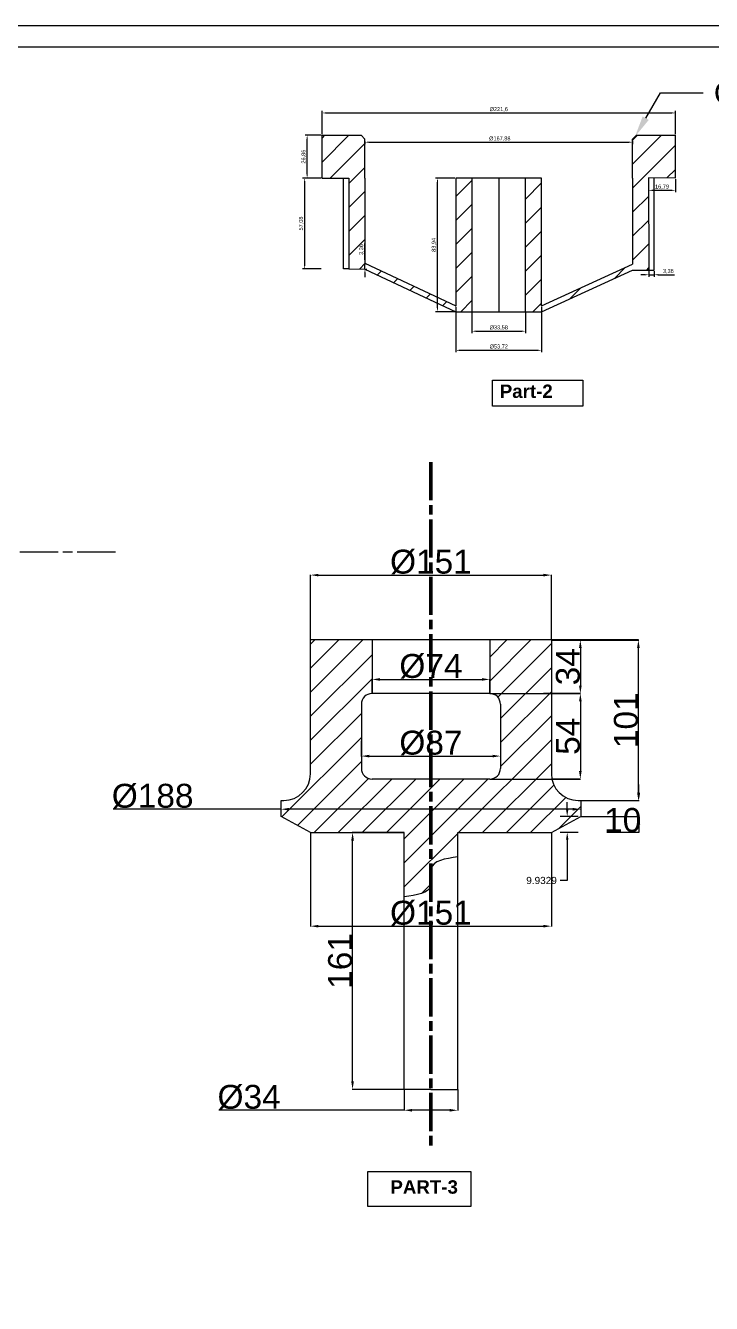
# Model space of a CAD drawing. Header units: millimetres. Extents: x 2545 to 4734, y 520 to 2116.
# Drawn here: x 3648 to 4078, y 1314 to 2116 of the extents above; entities that cross this region are included whole.
import ezdxf
from ezdxf import colors
from ezdxf.entities.mleader import LeaderData, LeaderLine
from ezdxf.math import Vec2, Vec3

# ---------------------------------------------------------------- set-up
doc = ezdxf.new("R2010")
doc.units = ezdxf.units.MM
doc.linetypes.add('ACAD_ISO08W100', pattern=[36, 24, -3, 6, -3])
doc.styles.get("Standard").update_dxf_attribs({"font": 'arial.ttf'})
doc.dimstyles.new('ISO POLINEMA 1', dxfattribs={"dimtxt": 15, "dimasz": 5, "dimexe": 0.18, "dimexo": 0.0625, "dimgap": 0.09, "dimtad": 1, "dimtoh": 1, "dimdec": 0, "dimzin": 0, "dimdsep": 46, "dimtxsty": 'Standard', "dimcen": 1, "dimadec": 0, "dimazin": 0, "dimtfac": 1, "dimtdec": 0, "dimtofl": 0, "dimtmove": 0, "dimatfit": 3, "dimfxl": 1, "dimtolj": 1, "dimtzin": 0, "dimarcsym": 0})
doc.dimstyles.new('ISO-25', dxfattribs={"dimtxt": 2.5, "dimasz": 2.5, "dimexe": 1.25, "dimexo": 0.625, "dimtad": 1, "dimtxsty": 'Standard', "dimcen": 2.5, "dimadec": 0, "dimazin": 0, "dimtfac": 1, "dimtmove": 0, "dimatfit": 3, "dimfxl": 1, "dimarcsym": 0})
doc.dimstyles.get("Standard").update_dxf_attribs({"dimtxt": 0.18, "dimasz": 0.18, "dimexe": 0.18, "dimexo": 0.0625, "dimgap": 0.09, "dimtad": 0, "dimtih": 1, "dimtoh": 1, "dimdec": 4, "dimzin": 0, "dimdsep": 46, "dimtxsty": 'Standard', "dimcen": 0.09, "dimadec": 0, "dimazin": 0, "dimtfac": 1, "dimtdec": 4, "dimtofl": 0, "dimtmove": 0, "dimatfit": 3, "dimfxl": 1, "dimtolj": 1, "dimtzin": 0, "dimarcsym": 0})

# ---------------------------------------------------------------- blocks, each defined once
blk = doc.blocks.new('*D170')
at = {"color": 0, "lineweight": -2, "transparency": 16777216}
for p, q in [((3927.87, 1935.55), (3927.87, 1922.73)), ((3961.44, 1935.55), (3961.44, 1922.73)), ((3930.37, 1923.98), (3958.94, 1923.98))]:
    blk.add_line(p, q, dxfattribs=at)
at = {"color": 0, "transparency": 16777216}
for points in [[(3930.37, 1924.4), (3930.37, 1923.56), (3927.87, 1923.98)], [(3958.94, 1924.4), (3958.94, 1923.56), (3961.44, 1923.98)]]:
    blk.add_solid(points, dxfattribs=at)
at = {"layer": 'Defpoints', "color": 0, "transparency": 16777216}
for p in [(3927.87, 1936.18), (3961.44, 1936.18), (3961.44, 1923.98)]:
    blk.add_point(p, dxfattribs=at)
at = {"color": 0, "transparency": 16777216, "insert": (3944.65, 1926.15), "char_height": 2.5, "attachment_point": 5}
blk.add_mtext('%%C33,58', dxfattribs=at)
blk = doc.blocks.new('*D171')
at = {"color": 0, "lineweight": -2, "transparency": 16777216}
for p, q in [((3917.79, 1939.26), (3917.79, 1910.74)), ((3971.51, 1939.24), (3971.51, 1910.74)), ((3920.29, 1911.99), (3969.01, 1911.99))]:
    blk.add_line(p, q, dxfattribs=at)
at = {"color": 0, "transparency": 16777216}
for points in [[(3920.29, 1912.41), (3920.29, 1911.58), (3917.79, 1911.99)], [(3969.01, 1912.41), (3969.01, 1911.58), (3971.51, 1911.99)]]:
    blk.add_solid(points, dxfattribs=at)
at = {"layer": 'Defpoints', "color": 0, "transparency": 16777216}
for p in [(3917.79, 1939.89), (3971.51, 1939.87), (3971.51, 1911.99)]:
    blk.add_point(p, dxfattribs=at)
at = {"color": 0, "transparency": 16777216, "insert": (3944.65, 1914.16), "char_height": 2.5, "attachment_point": 5}
blk.add_mtext('%%C53,72', dxfattribs=at)
blk = doc.blocks.new('*D126')
at = {"color": 0, "lineweight": -2, "transparency": 16777216}
for p, q in [((3860.71, 2043.08), (3860.71, 2041.36)), ((3863.21, 2042.61), (4026.09, 2042.61)), ((4028.59, 2043.38), (4028.59, 2041.36))]:
    blk.add_line(p, q, dxfattribs=at)
at = {"color": 0, "transparency": 16777216}
for points in [[(3863.21, 2043.03), (3863.21, 2042.19), (3860.71, 2042.61)], [(4026.09, 2043.03), (4026.09, 2042.19), (4028.59, 2042.61)]]:
    blk.add_solid(points, dxfattribs=at)
at = {"layer": 'Defpoints', "color": 0, "transparency": 16777216}
for p in [(3860.71, 2043.7), (4028.59, 2044), (4028.59, 2042.61)]:
    blk.add_point(p, dxfattribs=at)
at = {"color": 0, "transparency": 16777216, "insert": (3945.31, 2044.78), "char_height": 2.5, "attachment_point": 5}
blk.add_mtext('%%C167,88', dxfattribs=at)
blk = doc.blocks.new('*D172')
at = {"color": 0, "lineweight": -2, "transparency": 16777216}
for p, q in [((3833.23, 2046.98), (3823.21, 2046.98)), ((3824.46, 2022.62), (3824.46, 2044.48)), ((3833.23, 2020.12), (3823.21, 2020.12))]:
    blk.add_line(p, q, dxfattribs=at)
at = {"color": 0, "transparency": 16777216}
for points in [[(3824.04, 2044.48), (3824.87, 2044.48), (3824.46, 2046.98)], [(3824.04, 2022.62), (3824.87, 2022.62), (3824.46, 2020.12)]]:
    blk.add_solid(points, dxfattribs=at)
at = {"layer": 'Defpoints', "color": 0, "transparency": 16777216}
for p in [(3824.46, 2046.98), (3833.85, 2046.98), (3833.85, 2020.12)]:
    blk.add_point(p, dxfattribs=at)
at = {"color": 0, "transparency": 16777216, "insert": (3822.33, 2033.55), "char_height": 2.5, "attachment_point": 5, "rotation": 90}
blk.add_mtext('26,86', dxfattribs=at)
blk = doc.blocks.new('*D173')
at = {"color": 0, "lineweight": -2, "transparency": 16777216}
for p, q in [((3833.23, 2020.12), (3821.65, 2020.12)), ((3822.9, 2017.62), (3822.9, 1965.54)), ((3833.23, 1963.04), (3821.65, 1963.04))]:
    blk.add_line(p, q, dxfattribs=at)
at = {"color": 0, "transparency": 16777216}
for points in [[(3822.48, 2017.62), (3823.32, 2017.62), (3822.9, 2020.12)], [(3822.48, 1965.54), (3823.32, 1965.54), (3822.9, 1963.04)]]:
    blk.add_solid(points, dxfattribs=at)
at = {"layer": 'Defpoints', "color": 0, "transparency": 16777216}
for p in [(3833.85, 2020.12), (3822.9, 1963.04), (3833.85, 1963.04)]:
    blk.add_point(p, dxfattribs=at)
at = {"color": 0, "transparency": 16777216, "insert": (3820.77, 1991.58), "char_height": 2.5, "attachment_point": 5, "rotation": 90}
blk.add_mtext('57,08', dxfattribs=at)
blk = doc.blocks.new('*D174')
at = {"color": 0, "lineweight": -2, "transparency": 16777216}
for p, q in [((3833.85, 2047.6), (3833.85, 2062.21)), ((4055.45, 2047.6), (4055.45, 2062.21)), ((3836.35, 2060.96), (4052.95, 2060.96))]:
    blk.add_line(p, q, dxfattribs=at)
at = {"color": 0, "transparency": 16777216}
for points in [[(3836.35, 2061.38), (3836.35, 2060.55), (3833.85, 2060.96)], [(4052.95, 2061.38), (4052.95, 2060.55), (4055.45, 2060.96)]]:
    blk.add_solid(points, dxfattribs=at)
at = {"layer": 'Defpoints', "color": 0, "transparency": 16777216}
for p in [(4055.45, 2060.96), (3833.85, 2046.98), (4055.45, 2046.98)]:
    blk.add_point(p, dxfattribs=at)
at = {"color": 0, "transparency": 16777216, "insert": (3944.65, 2063.13), "char_height": 2.5, "attachment_point": 5}
blk.add_mtext('%%C221,6', dxfattribs=at)
blk = doc.blocks.new('*D175')
at = {"color": 0, "lineweight": -2, "transparency": 16777216}
for p, q in [((4036.29, 1959.43), (4033.79, 1959.43)), ((4038.79, 1961.71), (4038.79, 1958.18)), ((4038.79, 1959.43), (4042.15, 1959.43)), ((4042.15, 1961.7), (4042.15, 1958.18)), ((4044.65, 1959.43), (4054.89, 1959.43))]:
    blk.add_line(p, q, dxfattribs=at)
at = {"color": 0, "transparency": 16777216}
for points in [[(4036.29, 1959.84), (4036.29, 1959.01), (4038.79, 1959.43)], [(4044.65, 1959.84), (4044.65, 1959.01), (4042.15, 1959.43)]]:
    blk.add_solid(points, dxfattribs=at)
at = {"layer": 'Defpoints', "color": 0, "transparency": 16777216}
for p in [(4038.79, 1962.34), (4042.15, 1962.32), (4042.15, 1959.43)]:
    blk.add_point(p, dxfattribs=at)
at = {"color": 0, "transparency": 16777216, "insert": (4051.02, 1961.55), "char_height": 2.5, "attachment_point": 5}
blk.add_mtext('3,36', dxfattribs=at)
blk = doc.blocks.new('*D176')
at = {"color": 0, "lineweight": -2, "transparency": 16777216}
for p, q in [((4038.67, 2019.62), (4038.67, 2011.17)), ((4055.45, 2019.49), (4055.45, 2011.17)), ((4041.17, 2012.42), (4052.95, 2012.42))]:
    blk.add_line(p, q, dxfattribs=at)
at = {"color": 0, "transparency": 16777216}
for points in [[(4041.17, 2012.83), (4041.17, 2012), (4038.67, 2012.42)], [(4052.95, 2012.83), (4052.95, 2012), (4055.45, 2012.42)]]:
    blk.add_solid(points, dxfattribs=at)
at = {"layer": 'Defpoints', "color": 0, "transparency": 16777216}
for p in [(4038.67, 2020.24), (4055.45, 2020.12), (4055.45, 2012.42)]:
    blk.add_point(p, dxfattribs=at)
at = {"color": 0, "transparency": 16777216, "insert": (4047.06, 2014.54), "char_height": 2.5, "attachment_point": 5}
blk.add_mtext('16,79', dxfattribs=at)
blk = doc.blocks.new('*D177')
at = {"color": 0, "lineweight": -2, "transparency": 16777216}
for p, q in [((3860.71, 1968.86), (3860.71, 1979.1)), ((3860.71, 1963), (3860.71, 1966.36)), ((3861.34, 1966.36), (3861.96, 1966.36)), ((3860.71, 1960.5), (3860.71, 1958)), ((3861.34, 1963), (3861.96, 1963))]:
    blk.add_line(p, q, dxfattribs=at)
at = {"color": 0, "transparency": 16777216}
for points in [[(3860.3, 1968.86), (3861.13, 1968.86), (3860.71, 1966.36)], [(3860.3, 1960.5), (3861.13, 1960.5), (3860.71, 1963)]]:
    blk.add_solid(points, dxfattribs=at)
at = {"layer": 'Defpoints', "color": 0, "transparency": 16777216}
for p in [(3860.71, 1966.36), (3860.71, 1966.36), (3860.71, 1963)]:
    blk.add_point(p, dxfattribs=at)
at = {"color": 0, "transparency": 16777216, "insert": (3858.59, 1975.23), "char_height": 2.5, "attachment_point": 5, "rotation": 90}
blk.add_mtext('3,36', dxfattribs=at)
blk = doc.blocks.new('*D178')
at = {"color": 0, "lineweight": -2, "transparency": 16777216}
for p, q in [((3917.17, 2020.12), (3904.98, 2020.12)), ((3906.23, 1938.68), (3906.23, 2017.62)), ((3917.17, 1936.18), (3904.98, 1936.18))]:
    blk.add_line(p, q, dxfattribs=at)
at = {"color": 0, "transparency": 16777216}
for points in [[(3905.81, 2017.62), (3906.65, 2017.62), (3906.23, 2020.12)], [(3905.81, 1938.68), (3906.65, 1938.68), (3906.23, 1936.18)]]:
    blk.add_solid(points, dxfattribs=at)
at = {"layer": 'Defpoints', "color": 0, "transparency": 16777216}
for p in [(3906.23, 2020.12), (3917.79, 2020.12), (3917.79, 1936.18)]:
    blk.add_point(p, dxfattribs=at)
at = {"color": 0, "transparency": 16777216, "insert": (3904.1, 1978.15), "char_height": 2.5, "attachment_point": 5, "rotation": 90}
blk.add_mtext('83,94', dxfattribs=at)
blk = doc.blocks.new('*D179')
at = {"color": 0, "lineweight": -2, "transparency": 16777216}
for p, q in [((3885.31, 1448.07), (3885.31, 1434.83)), ((3918.89, 1448.07), (3918.89, 1434.83)), ((3885.31, 1435.01), (3769.09, 1435.01)), ((3913.89, 1435.01), (3890.31, 1435.01))]:
    blk.add_line(p, q, dxfattribs=at)
at = {"color": 0, "transparency": 16777216}
for points in [[(3890.31, 1435.84), (3890.31, 1434.17), (3885.31, 1435.01)], [(3913.89, 1435.84), (3913.89, 1434.17), (3918.89, 1435.01)]]:
    blk.add_solid(points, dxfattribs=at)
at = {"layer": 'Defpoints', "color": 0, "transparency": 16777216}
for p in [(3885.31, 1448.14), (3918.89, 1448.14), (3918.89, 1435.01)]:
    blk.add_point(p, dxfattribs=at)
at = {"color": 0, "transparency": 16777216, "insert": (3788.05, 1443.17), "char_height": 15, "attachment_point": 5}
blk.add_mtext('\\A1;%%C34', dxfattribs=at)
blk = doc.blocks.new('*D180')
at = {"color": 0, "lineweight": -2, "transparency": 16777216}
for p, q in [((3885.25, 1609.3), (3852.78, 1609.3)), ((3852.96, 1453.14), (3852.96, 1604.3)), ((3885.25, 1448.14), (3852.78, 1448.14))]:
    blk.add_line(p, q, dxfattribs=at)
at = {"color": 0, "transparency": 16777216}
for points in [[(3852.13, 1604.3), (3853.79, 1604.3), (3852.96, 1609.3)], [(3852.13, 1453.14), (3853.79, 1453.14), (3852.96, 1448.14)]]:
    blk.add_solid(points, dxfattribs=at)
at = {"layer": 'Defpoints', "color": 0, "transparency": 16777216}
for p in [(3852.96, 1609.3), (3885.31, 1609.3), (3885.31, 1448.14)]:
    blk.add_point(p, dxfattribs=at)
at = {"color": 0, "transparency": 16777216, "insert": (3845.21, 1528.72), "char_height": 15, "attachment_point": 5, "rotation": 90}
blk.add_mtext('\\A1;161', dxfattribs=at)
blk = doc.blocks.new('*D181')
at = {"color": 0, "lineweight": -2, "transparency": 16777216}
for p, q in [((3826.56, 1609.24), (3826.56, 1550.37)), ((3977.65, 1609.24), (3977.65, 1550.37)), ((3831.56, 1550.55), (3972.65, 1550.55))]:
    blk.add_line(p, q, dxfattribs=at)
at = {"color": 0, "transparency": 16777216}
for points in [[(3831.56, 1551.38), (3831.56, 1549.72), (3826.56, 1550.55)], [(3972.65, 1551.38), (3972.65, 1549.72), (3977.65, 1550.55)]]:
    blk.add_solid(points, dxfattribs=at)
at = {"layer": 'Defpoints', "color": 0, "transparency": 16777216}
for p in [(3826.56, 1609.3), (3977.65, 1609.3), (3977.65, 1550.55)]:
    blk.add_point(p, dxfattribs=at)
at = {"color": 0, "transparency": 16777216, "insert": (3902.1, 1558.72), "char_height": 15, "attachment_point": 5}
blk.add_mtext('\\A1;%%C151', dxfattribs=at)
blk = doc.blocks.new('*D127')
at = {"color": 0, "lineweight": -2, "transparency": 16777216}
for p, q in [((3808.09, 1623.95), (3702.71, 1623.95)), ((3808.09, 1623.84), (3808.09, 1624.13)), ((3991.12, 1623.95), (3813.09, 1623.95)), ((3996.12, 1623.84), (3996.12, 1624.13))]:
    blk.add_line(p, q, dxfattribs=at)
at = {"color": 0, "transparency": 16777216}
for points in [[(3813.09, 1624.79), (3813.09, 1623.12), (3808.09, 1623.95)], [(3991.12, 1624.79), (3991.12, 1623.12), (3996.12, 1623.95)]]:
    blk.add_solid(points, dxfattribs=at)
at = {"layer": 'Defpoints', "color": 0, "transparency": 16777216}
for p in [(3808.09, 1623.95), (3808.09, 1623.77), (3996.12, 1623.77)]:
    blk.add_point(p, dxfattribs=at)
at = {"color": 0, "transparency": 16777216, "insert": (3727.55, 1632.12), "char_height": 15, "attachment_point": 5}
blk.add_mtext('\\A1;%%C188', dxfattribs=at)
blk = doc.blocks.new('*D182')
at = {"color": 0, "lineweight": -2, "transparency": 16777216}
for p, q in [((3987.59, 1623.87), (3987.59, 1628.37)), ((3994.55, 1619.37), (3983.09, 1619.37)), ((3994.55, 1609.44), (3983.09, 1609.44)), ((3987.59, 1604.94), (3987.59, 1579.22)), ((3987.59, 1579.22), (3983.09, 1579.22))]:
    blk.add_line(p, q, dxfattribs=at)
at = {"color": 0, "transparency": 16777216}
for points in [[(3986.84, 1623.87), (3988.34, 1623.87), (3987.59, 1619.37)], [(3986.84, 1604.94), (3988.34, 1604.94), (3987.59, 1609.44)]]:
    blk.add_solid(points, dxfattribs=at)
at = {"layer": 'Defpoints', "color": 0, "transparency": 16777216}
for p in [(3996.12, 1619.37), (3987.59, 1609.44), (3996.12, 1609.44)]:
    blk.add_point(p, dxfattribs=at)
at = {"color": 0, "transparency": 16777216, "insert": (3971.5, 1579.22), "char_height": 4.5, "attachment_point": 5}
blk.add_mtext('\\A1;9.9329', dxfattribs=at)
blk = doc.blocks.new('*D183')
at = {"color": 0, "lineweight": -2, "transparency": 16777216}
for p, q in [((4032.52, 1634.45), (4032.52, 1639.45)), ((3996.18, 1629.45), (4032.7, 1629.45)), ((3996.18, 1619.37), (4032.7, 1619.37)), ((4032.52, 1614.37), (4032.52, 1609.37)), ((4032.52, 1609.37), (4012.41, 1609.37))]:
    blk.add_line(p, q, dxfattribs=at)
at = {"color": 0, "transparency": 16777216}
for points in [[(4031.69, 1634.45), (4033.36, 1634.45), (4032.52, 1629.45)], [(4031.69, 1614.37), (4033.36, 1614.37), (4032.52, 1619.37)]]:
    blk.add_solid(points, dxfattribs=at)
at = {"layer": 'Defpoints', "color": 0, "transparency": 16777216}
for p in [(3996.12, 1629.45), (3996.12, 1619.37), (4032.52, 1619.37)]:
    blk.add_point(p, dxfattribs=at)
at = {"color": 0, "transparency": 16777216, "insert": (4022.42, 1617.12), "char_height": 15, "attachment_point": 5}
blk.add_mtext('\\A1;10', dxfattribs=at)
blk = doc.blocks.new('*D184')
at = {"color": 0, "lineweight": -2, "transparency": 16777216}
for p, q in [((3996.18, 1730.17), (4032.42, 1730.17)), ((4032.24, 1634.45), (4032.24, 1725.17)), ((3996.18, 1629.45), (4032.42, 1629.45))]:
    blk.add_line(p, q, dxfattribs=at)
at = {"color": 0, "transparency": 16777216}
for points in [[(4031.41, 1725.17), (4033.07, 1725.17), (4032.24, 1730.17)], [(4031.41, 1634.45), (4033.07, 1634.45), (4032.24, 1629.45)]]:
    blk.add_solid(points, dxfattribs=at)
at = {"layer": 'Defpoints', "color": 0, "transparency": 16777216}
for p in [(3996.12, 1730.17), (4032.24, 1730.17), (3996.12, 1629.45)]:
    blk.add_point(p, dxfattribs=at)
at = {"color": 0, "transparency": 16777216, "insert": (4024.49, 1679.81), "char_height": 15, "attachment_point": 5, "rotation": 90}
blk.add_mtext('\\A1;101', dxfattribs=at)
blk = doc.blocks.new('*D185')
at = {"color": 0, "lineweight": -2, "transparency": 16777216}
for p, q in [((3977.71, 1730.17), (3996.01, 1730.17)), ((3995.83, 1725.17), (3995.83, 1701.6)), ((3939.1, 1696.6), (3996.01, 1696.6))]:
    blk.add_line(p, q, dxfattribs=at)
at = {"color": 0, "transparency": 16777216}
for points in [[(3995, 1725.17), (3996.66, 1725.17), (3995.83, 1730.17)], [(3995, 1701.6), (3996.66, 1701.6), (3995.83, 1696.6)]]:
    blk.add_solid(points, dxfattribs=at)
at = {"layer": 'Defpoints', "color": 0, "transparency": 16777216}
for p in [(3977.65, 1730.17), (3939.04, 1696.6), (3995.83, 1696.6)]:
    blk.add_point(p, dxfattribs=at)
at = {"color": 0, "transparency": 16777216, "insert": (3988.08, 1713.38), "char_height": 15, "attachment_point": 5, "rotation": 90}
blk.add_mtext('\\A1;34', dxfattribs=at)
blk = doc.blocks.new('*D128')
at = {"color": 0, "lineweight": -2, "transparency": 16777216}
for p, q in [((3945.81, 1696.6), (3996.01, 1696.6)), ((3995.83, 1691.6), (3995.83, 1647.88)), ((3939.1, 1642.88), (3996.01, 1642.88))]:
    blk.add_line(p, q, dxfattribs=at)
at = {"color": 0, "transparency": 16777216}
for points in [[(3995, 1691.6), (3996.66, 1691.6), (3995.83, 1696.6)], [(3995, 1647.88), (3996.66, 1647.88), (3995.83, 1642.88)]]:
    blk.add_solid(points, dxfattribs=at)
at = {"layer": 'Defpoints', "color": 0, "transparency": 16777216}
for p in [(3945.75, 1696.6), (3939.04, 1642.88), (3995.83, 1642.88)]:
    blk.add_point(p, dxfattribs=at)
at = {"color": 0, "transparency": 16777216, "insert": (3988.11, 1669.74), "char_height": 15, "attachment_point": 5, "rotation": 90}
blk.add_mtext('\\A1;54', dxfattribs=at)
blk = doc.blocks.new('*D129')
at = {"color": 0, "lineweight": -2, "transparency": 16777216}
for p, q in [((3858.45, 1666.92), (3858.45, 1657.12)), ((3945.75, 1666.92), (3945.75, 1657.12)), ((3863.45, 1657.3), (3940.75, 1657.3))]:
    blk.add_line(p, q, dxfattribs=at)
at = {"color": 0, "transparency": 16777216}
for points in [[(3863.45, 1658.14), (3863.45, 1656.47), (3858.45, 1657.3)], [(3940.75, 1658.14), (3940.75, 1656.47), (3945.75, 1657.3)]]:
    blk.add_solid(points, dxfattribs=at)
at = {"layer": 'Defpoints', "color": 0, "transparency": 16777216}
for p in [(3858.45, 1666.98), (3945.75, 1666.98), (3945.75, 1657.3)]:
    blk.add_point(p, dxfattribs=at)
at = {"color": 0, "transparency": 16777216, "insert": (3902.1, 1665.47), "char_height": 15, "attachment_point": 5}
blk.add_mtext('\\A1;%%C87', dxfattribs=at)
blk = doc.blocks.new('*D130')
at = {"color": 0, "lineweight": -2, "transparency": 16777216}
for p, q in [((3865.17, 1696.66), (3865.17, 1705.61)), ((3870.17, 1705.43), (3934.04, 1705.43)), ((3939.04, 1696.66), (3939.04, 1705.61))]:
    blk.add_line(p, q, dxfattribs=at)
at = {"color": 0, "transparency": 16777216}
for points in [[(3870.17, 1706.26), (3870.17, 1704.59), (3865.17, 1705.43)], [(3934.04, 1706.26), (3934.04, 1704.59), (3939.04, 1705.43)]]:
    blk.add_solid(points, dxfattribs=at)
at = {"layer": 'Defpoints', "color": 0, "transparency": 16777216}
for p in [(3939.04, 1705.43), (3865.17, 1696.6), (3939.04, 1696.6)]:
    blk.add_point(p, dxfattribs=at)
at = {"color": 0, "transparency": 16777216, "insert": (3902.1, 1713.6), "char_height": 15, "attachment_point": 5}
blk.add_mtext('\\A1;%%C74', dxfattribs=at)
blk = doc.blocks.new('*D186')
at = {"color": 0, "lineweight": -2, "transparency": 16777216}
for p, q in [((3826.56, 1730.24), (3826.56, 1771.08)), ((3831.56, 1770.9), (3972.65, 1770.9)), ((3977.65, 1730.24), (3977.65, 1771.08))]:
    blk.add_line(p, q, dxfattribs=at)
at = {"color": 0, "transparency": 16777216}
for points in [[(3831.56, 1771.73), (3831.56, 1770.07), (3826.56, 1770.9)], [(3972.65, 1771.73), (3972.65, 1770.07), (3977.65, 1770.9)]]:
    blk.add_solid(points, dxfattribs=at)
at = {"layer": 'Defpoints', "color": 0, "transparency": 16777216}
for p in [(3977.65, 1770.9), (3826.56, 1730.17), (3977.65, 1730.17)]:
    blk.add_point(p, dxfattribs=at)
at = {"color": 0, "transparency": 16777216, "insert": (3902.1, 1779.07), "char_height": 15, "attachment_point": 5}
blk.add_mtext('\\A1;%%C151', dxfattribs=at)

msp = doc.modelspace()

# ---------------------------------------------------------------- hatches: boundary and pattern name
h = msp.add_hatch()
h.set_pattern_fill('ANSI31', color=256, scale=3.357589)
h.set_pattern_definition([(45, (-4708.373, -888.763), (-7.538002, 7.538002), [])])
h.paths.add_polyline_path([(3860.7139, 2044.59541), (3858.33346, 2046.97586), (3833.85319, 2046.97586), (3833.85319, 2020.11515), (3850.64114, 2020.11515), (3850.64114, 1963.03614), (3860.7139, 1962.99866), (3917.79291, 1936.17543), (3927.86568, 1936.17543), (3927.86568, 2020.11515), (3917.79291, 2020.11515), (3917.79291, 1939.88528), (3860.7139, 1966.70851), (3860.7139, 2020.11515)])
h.paths.add_polyline_path([(3971.51433, 2020.11515), (3961.44156, 2020.11515), (3961.44156, 1936.17543), (3971.51433, 1936.17543), (4028.59334, 1962.37396), (4038.79271, 1962.336), (4038.66657, 2020.24001), (4055.45405, 2020.11515), (4055.45405, 2046.97586), (4030.97712, 2046.97586), (4028.59334, 2044.59208), (4028.59334, 2020.11515), (4028.59334, 1966.06832), (3971.51433, 1939.8698)])
h = msp.add_hatch()
h.set_pattern_fill('ANSI31', color=256, scale=3.357589)
h.set_pattern_definition([(45, (-3685.922, -945.535), (-7.538002, 7.538002), [])])
edge = h.paths.add_edge_path()
edge.add_arc((3809.76923, 1646.23298), 16.78794, -90, 0, ccw=False)
edge.add_line((3809.76923, 1629.44504), (3808.09043, 1629.44504))
edge.add_line((3808.09043, 1629.44504), (3808.09043, 1619.37227))
edge.add_line((3808.09043, 1619.37227), (3826.55717, 1609.29951))
edge.add_line((3826.55717, 1609.29951), (3885.31497, 1609.29951))
edge.add_line((3885.31497, 1609.29951), (3885.31497, 1569.02587))
edge.add_spline(control_points=[(3885.31497, 1569.02587), (3893.09381, 1570.00131), (3900.87264, 1570.97676), (3902.10292, 1576.25151)], knot_values=[0, 0, 0, 0, 5.443459419, 5.443459419, 5.443459419, 5.443459419], degree=3, periodic=0)
edge.add_line((3902.10292, 1576.25151), (3902.10292, 1581.41891))
edge.add_spline(control_points=[(3902.10292, 1581.41891), (3901.93569, 1583.20689), (3901.77289, 1584.99399), (3902.10292, 1586.46155)], knot_values=[5.482867822, 5.482867822, 5.482867822, 5.482867822, 6.98288259, 6.98288259, 6.98288259, 6.98288259], degree=3, periodic=0)
edge.add_spline(control_points=[(3918.89086, 1594.01563), (3911.10006, 1592.9207), (3903.30925, 1591.82577), (3902.10292, 1586.46155)], knot_values=[0, 0, 0, 0, 5.482867822, 5.482867822, 5.482867822, 5.482867822], degree=3, periodic=0)
edge.add_line((3902.10292, 1586.46155), (3902.10292, 1642.87539))
edge.add_line((3902.10292, 1642.87539), (3865.16944, 1642.87539))
edge.add_arc((3865.16944, 1649.59057), 6.71518, 180, 270, ccw=False)
edge.add_line((3858.45427, 1649.59057), (3858.45427, 1689.88163))
edge.add_arc((3865.16944, 1689.88163), 6.71518, 90, 180, ccw=False)
edge.add_line((3865.16944, 1696.59681), (3865.16944, 1730.1727))
edge.add_line((3865.16944, 1730.1727), (3826.55717, 1730.1727))
edge.add_line((3826.55717, 1730.1727), (3826.55717, 1646.23298))
edge = h.paths.add_edge_path()
edge.add_line((3918.89086, 1609.29951), (3977.64866, 1609.29951))
edge.add_line((3977.64866, 1609.29951), (3996.1154, 1619.37227))
edge.add_line((3996.1154, 1619.37227), (3996.1154, 1629.44504))
edge.add_line((3996.1154, 1629.44504), (3994.43661, 1629.44504))
edge.add_arc((3994.43661, 1646.23298), 16.78794, 180, 270, ccw=False)
edge.add_line((3977.64866, 1646.23298), (3977.64866, 1730.1727))
edge.add_line((3977.64866, 1730.1727), (3939.03639, 1730.1727))
edge.add_line((3939.03639, 1730.1727), (3939.03639, 1696.59681))
edge.add_arc((3939.03639, 1689.88163), 6.71518, 0, 90, ccw=False)
edge.add_line((3945.75157, 1689.88163), (3945.75157, 1649.59057))
edge.add_arc((3939.03639, 1649.59057), 6.71518, -90, 0, ccw=False)
edge.add_line((3939.03639, 1642.87539), (3902.10292, 1642.87539))
edge.add_line((3902.10292, 1642.87539), (3902.10292, 1586.46155))
edge.add_spline(control_points=[(3902.10292, 1586.46155), (3903.30925, 1591.82577), (3911.10006, 1592.9207), (3918.89086, 1594.01563)], knot_values=[0, 0, 0, 0, 5.482867822, 5.482867822, 5.482867822, 5.482867822], degree=3, periodic=0)
edge.add_line((3918.89086, 1594.01563), (3918.89086, 1609.29951))

# ---------------------------------------------------------------- linework, layer by layer
for p, q in [((3833.85319, 2020.11515), (3833.85319, 2046.97586)), ((3833.85319, 2046.97586), (3858.33346, 2046.97586)), ((3858.33346, 2046.97586), (3860.7139, 2044.59541)), ((4028.59334, 2044.59208), (4030.97712, 2046.97586)), ((4030.97712, 2046.97586), (4055.45405, 2046.97586)), ((4055.45405, 2020.11515), (4055.45405, 2046.97586)), ((3860.7139, 2020.11515), (3860.7139, 2044.59541)), ((4028.59334, 2020.11515), (4028.59334, 2044.59208)), ((3833.85319, 2020.11515), (3850.64114, 2020.11515)), ((3847.28357, 1963.04864), (3847.26992, 2020.11515)), ((3850.64114, 2020.11515), (3850.64114, 1963.03614)), ((3860.7139, 2020.11515), (3860.7139, 1966.70851)), ((3971.51433, 2020.11515), (3917.79291, 2020.11515)), ((3917.79291, 2020.11515), (3917.79291, 1939.88528)), ((3927.86568, 2020.11515), (3927.86568, 1936.17543)), ((3944.65362, 2020.11515), (3944.65362, 1936.17543)), ((3961.44156, 1936.17543), (3961.44156, 2020.11515)), ((3971.51433, 1939.8698), (3971.51433, 2020.11515)), ((4028.59334, 2020.11515), (4028.59334, 1966.06832)), ((4055.45405, 2020.11515), (4038.66657, 2020.24001)), ((4038.66657, 2020.24001), (4038.79271, 1962.336)), ((4042.15027, 1962.32351), (4042.1183, 2020.21433)), ((3860.7139, 1966.70851), (3917.79291, 1939.88528)), ((3971.51433, 1939.8698), (4028.59334, 1966.06832)), ((3850.64114, 1963.03614), (3847.28357, 1963.04864)), ((3850.64114, 1963.03614), (3860.7139, 1962.99866)), ((3860.7139, 1962.99866), (3917.79291, 1936.17543)), ((3971.51433, 1936.17543), (4028.59334, 1962.37396)), ((4028.59334, 1962.37396), (4038.79271, 1962.336)), ((4038.79271, 1962.336), (4042.15027, 1962.32351)), ((3917.79291, 1936.17543), (3971.51433, 1936.17543)), ((3826.55717, 1646.23298), (3826.55717, 1730.1727)), ((4032.23893, 1730.1727), (3826.55717, 1730.1727)), ((3865.16944, 1730.1727), (3865.16944, 1696.59681)), ((3939.03639, 1730.1727), (3939.03639, 1696.59681)), ((3977.64866, 1730.1727), (3977.64866, 1646.23298)), ((3939.03639, 1696.59681), (3865.16944, 1696.59681)), ((3995.82999, 1696.59681), (3972.62039, 1696.59681)), ((3995.82999, 1696.59681), (3977.64866, 1696.59681)), ((3858.45427, 1689.88163), (3858.45427, 1649.59057)), ((3945.75157, 1689.88163), (3945.75157, 1649.59057)), ((3939.03639, 1642.87539), (3865.16944, 1642.87539)), ((3995.82999, 1642.87539), (3977.98785, 1642.87539)), ((3808.09043, 1619.37227), (3808.09043, 1629.44504)), ((3808.09043, 1629.44504), (3809.76923, 1629.44504)), ((3994.43661, 1629.44504), (3996.1154, 1629.44504)), ((3996.1154, 1629.44504), (3996.1154, 1619.37227)), ((3826.55717, 1609.29951), (3808.09043, 1619.37227)), ((3977.64866, 1609.29951), (3996.1154, 1619.37227)), ((3826.55717, 1609.29951), (3885.31497, 1609.29951)), ((3885.31497, 1448.13525), (3885.31497, 1609.29951)), ((3918.89086, 1448.13525), (3918.89086, 1609.29951)), ((3918.89086, 1609.29951), (3977.64866, 1609.29951)), ((3902.10292, 1448.13525), (3885.31497, 1448.13525)), ((3902.10292, 1448.13525), (3918.89086, 1448.13525))]:
    msp.add_line(p, q)
at = {"linetype": 'ACAD_ISO08W100', "lineweight": 100}
msp.add_line((3902.10292, 1841.88257), (3902.10292, 1411.00762), dxfattribs=at)
at = {"linetype": 'ACAD_ISO08W100'}
msp.add_line((2600.28202, 1787.17487), (3704.96963, 1785.4816), dxfattribs=at)
for points in [[(2544.77969, 2115.82513), (4733.61925, 2115.82513), (4733.61925, 520.10313), (2544.77969, 520.10313)], [(2558.03045, 2102.57436), (4720.36848, 2102.57436), (4720.36848, 533.35389), (2558.03045, 533.35389)], [(3940.74459, 1893.19967), (3997.34458, 1893.19967), (3997.34458, 1876.9862), (3940.74459, 1876.9862)], [(3862.54724, 1396.50418), (3927.10136, 1396.50418), (3927.10136, 1374.65766), (3862.54724, 1374.65766)]]:
    msp.add_lwpolyline(points, close=True)
for centre, radius, start, end in [((3865.16944, 1689.88163), 6.71518, 90, 180), ((3939.03639, 1689.88163), 6.71518, 0, 90), ((3809.76923, 1646.23298), 16.78794, 270, 0), ((3865.16944, 1649.59057), 6.71518, 180, 270), ((3939.03639, 1649.59057), 6.71518, 270, 0), ((3994.43661, 1646.23298), 16.78794, 180, 270)]:
    msp.add_arc(centre, radius, start, end)
msp.add_spline([(3918.89086, 1594.01563), (3902.10292, 1586.46155), (3902.10292, 1576.25151), (3885.31497, 1569.02587)], degree=3)

# ---------------------------------------------------------------- texts
at = {"char_height": 8.3939717, "attachment_point": 1}
for s, width, insert in [('{\\fArial|b1|i0|c0|p34;Part-2}', 86.8695765, (3945.28062, 1890.49486)), ('{\\fArial|b1|i0|c0|p34;PART-3}', 78.2047924, (3876.69047, 1391.06025))]:
    msp.add_mtext_dynamic_manual_height_columns(s, width=width, gutter_width=41.96986, heights=[0], dxfattribs=dict(at, insert=insert))

# ---------------------------------------------------------------- dimensions: what is measured, and where the dimension line sits
for base, p1, p2, dimstyle, picture, middle in [((4055.45405, 2060.96363), (3833.85319, 2046.97586), (4055.45405, 2046.97586), 'ISO-25', '*D174', (3944.65362, 2063.13194)), ((3971.51433, 1911.99477), (3917.79291, 1939.88528), (3971.51433, 1939.8698), 'ISO-25', '*D171', (3944.65362, 1914.16309)), ((3961.44156, 1923.98031), (3927.86568, 1936.17543), (3961.44156, 1936.17543), 'ISO-25', '*D170', (3944.65362, 1926.14863)), ((3977.64866, 1770.89992), (3826.55717, 1730.1727), (3977.64866, 1730.1727), 'ISO POLINEMA 1', '*D186', (3902.10292, 1779.06803)), ((3977.64866, 1550.55136), (3826.55717, 1609.29951), (3977.64866, 1609.29951), 'ISO POLINEMA 1', '*D181', (3902.10292, 1558.71947))]:
    dim = msp.add_linear_dim(base=base, p1=p1, p2=p2, text='%%C<>', dimstyle=dimstyle)
    dim.commit()
    dim.dimension.update_dxf_attribs({"geometry": picture, "text_midpoint": middle})
for base, p1, p2, dimstyle, picture, middle in [((3824.45556, 2046.97586), (3833.85319, 2020.11515), (3833.85319, 2046.97586), 'ISO-25', '*D172', (3822.32818, 2033.5455)), ((3822.89988, 1963.03614), (3833.85319, 2020.11515), (3833.85319, 1963.03614), 'ISO-25', '*D173', (3820.77249, 1991.57565)), ((3906.22963, 2020.11515), (3917.79291, 1936.17543), (3917.79291, 2020.11515), 'ISO-25', '*D178', (3904.10224, 1978.14529)), ((3860.7139, 1966.35625), (3860.7139, 1962.99866), (3860.7139, 1966.35625), 'ISO-25', '*D177', (3858.58652, 1975.22647)), ((3995.82999, 1696.59681), (3977.64866, 1730.1727), (3939.03639, 1696.59681), 'ISO POLINEMA 1', '*D185', (3988.07628, 1713.38476)), ((4032.23893, 1730.1727), (3996.1154, 1629.44504), (3996.1154, 1730.1727), 'ISO POLINEMA 1', '*D184', (4024.49034, 1679.80887)), ((3995.82999, 1642.87539), (3945.75157, 1696.59681), (3939.03639, 1642.87539), 'ISO POLINEMA 1', '*D128', (3988.11209, 1669.7361)), ((4032.5242, 1619.37227), (3996.1154, 1629.44504), (3996.1154, 1619.37227), 'ISO POLINEMA 1', '*D183', (4022.42226, 1617.12087)), ((3852.9614, 1609.29951), (3885.31497, 1448.13525), (3885.31497, 1609.29951), 'ISO POLINEMA 1', '*D180', (3845.21281, 1528.71738))]:
    dim = msp.add_linear_dim(base=base, p1=p1, p2=p2, angle=90, dimstyle=dimstyle)
    dim.commit()
    dim.dimension.update_dxf_attribs({"geometry": picture, "text_midpoint": middle})
for base, p1, p2, dimstyle, picture, middle in [((4028.59307, 2042.61096), (3860.7139, 2043.70137), (4028.59307, 2044.00197), 'ISO-25', '*D126', (3945.30589, 2042.61096)), ((3939.03639, 1705.42727), (3865.16944, 1696.59681), (3939.03639, 1696.59681), 'ISO POLINEMA 1', '*D130', (3902.10292, 1705.42727)), ((3945.75157, 1657.30489), (3858.45427, 1666.98101), (3945.75157, 1666.98101), 'ISO POLINEMA 1', '*D129', (3902.10292, 1657.30489)), ((3808.09043, 1623.95195), (3996.1154, 1623.77467), (3808.09043, 1623.77467), 'ISO POLINEMA 1', '*D127', (3727.54738, 1623.95195)), ((3918.89086, 1435.00558), (3885.31497, 1448.13525), (3918.89086, 1448.13525), 'ISO POLINEMA 1', '*D179', (3788.05268, 1435.00558))]:
    dim = msp.add_linear_dim(base=base, p1=p1, p2=p2, text='%%C<>', dimstyle=dimstyle)
    dim.commit()
    dim.dimension.update_dxf_attribs({"geometry": picture, "text_midpoint": middle, "dimtype": 160})
for base, p1, p2, picture, middle in [((4055.45405, 2012.41553), (4038.66657, 2020.24001), (4055.45405, 2020.11515), '*D176', (4047.06031, 2014.54292)), ((4042.15027, 1959.42515), (4038.79271, 1962.336), (4042.15027, 1962.32351), '*D175', (4051.0205, 1961.55254))]:
    dim = msp.add_linear_dim(base=base, p1=p1, p2=p2, dimstyle='ISO-25')
    dim.commit()
    dim.dimension.update_dxf_attribs({"geometry": picture, "text_midpoint": middle})
dim = msp.add_linear_dim(base=(3987.593835, 1609.439421), p1=(3996.115402, 1619.372272), p2=(3996.115402, 1609.439421), angle=90, dimstyle='Standard', override={"dimscale": 25})
dim.commit()
dim.dimension.update_dxf_attribs({"geometry": '*D182', "text_midpoint": (3971.498507, 1579.221123), "dimtype": 160})

# ---------------------------------------------------------------- leaders
ml = msp.add_multileader_mtext('Standard')
ml.set_content('Chemfer 1X45%%D', color=256)
ml.set_leader_properties()
ml.build(insert=Vec2(0, 0))
ml.multileader.update_dxf_attribs({"arrow_head_size": 13.43035})
ctx = ml.context
ctx.base_point, ctx.char_height, ctx.arrow_head_size, ctx.landing_gap_size, ctx.plane_origin = Vec3(4072.88848, 2073.51593), 13.4303548, 13.43035, 6.71518, Vec3(4030.09505, 2046.09379)
notes = []
notes.append((ctx, [(0, (1, 1, 0), (4046.02777, 2073.51593), (1, 0), 26.86071, [(0, [(4030.09505, 2046.09379)], 0, [])])]))
ctx.mtext.insert, ctx.mtext.flow_direction = Vec3(4079.60366, 2080.34563), 5
for ctx, leaders in notes:
    for number, flags, end, landing, length, lines in leaders:
        leader = LeaderData()
        leader.index, (leader.has_last_leader_line, leader.has_dogleg_vector, leader.attachment_direction) = number, flags
        leader.last_leader_point, leader.dogleg_vector, leader.dogleg_length = Vec3(end), Vec3(landing), length
        for number, points, colour, breaks in lines:
            line = LeaderLine()
            line.index, line.vertices, line.color, line.breaks = number, Vec3.list(points), colors.encode_raw_color(colour), breaks
            leader.lines.append(line)
        ctx.leaders.append(leader)

doc.saveas('drawing.dxf')
